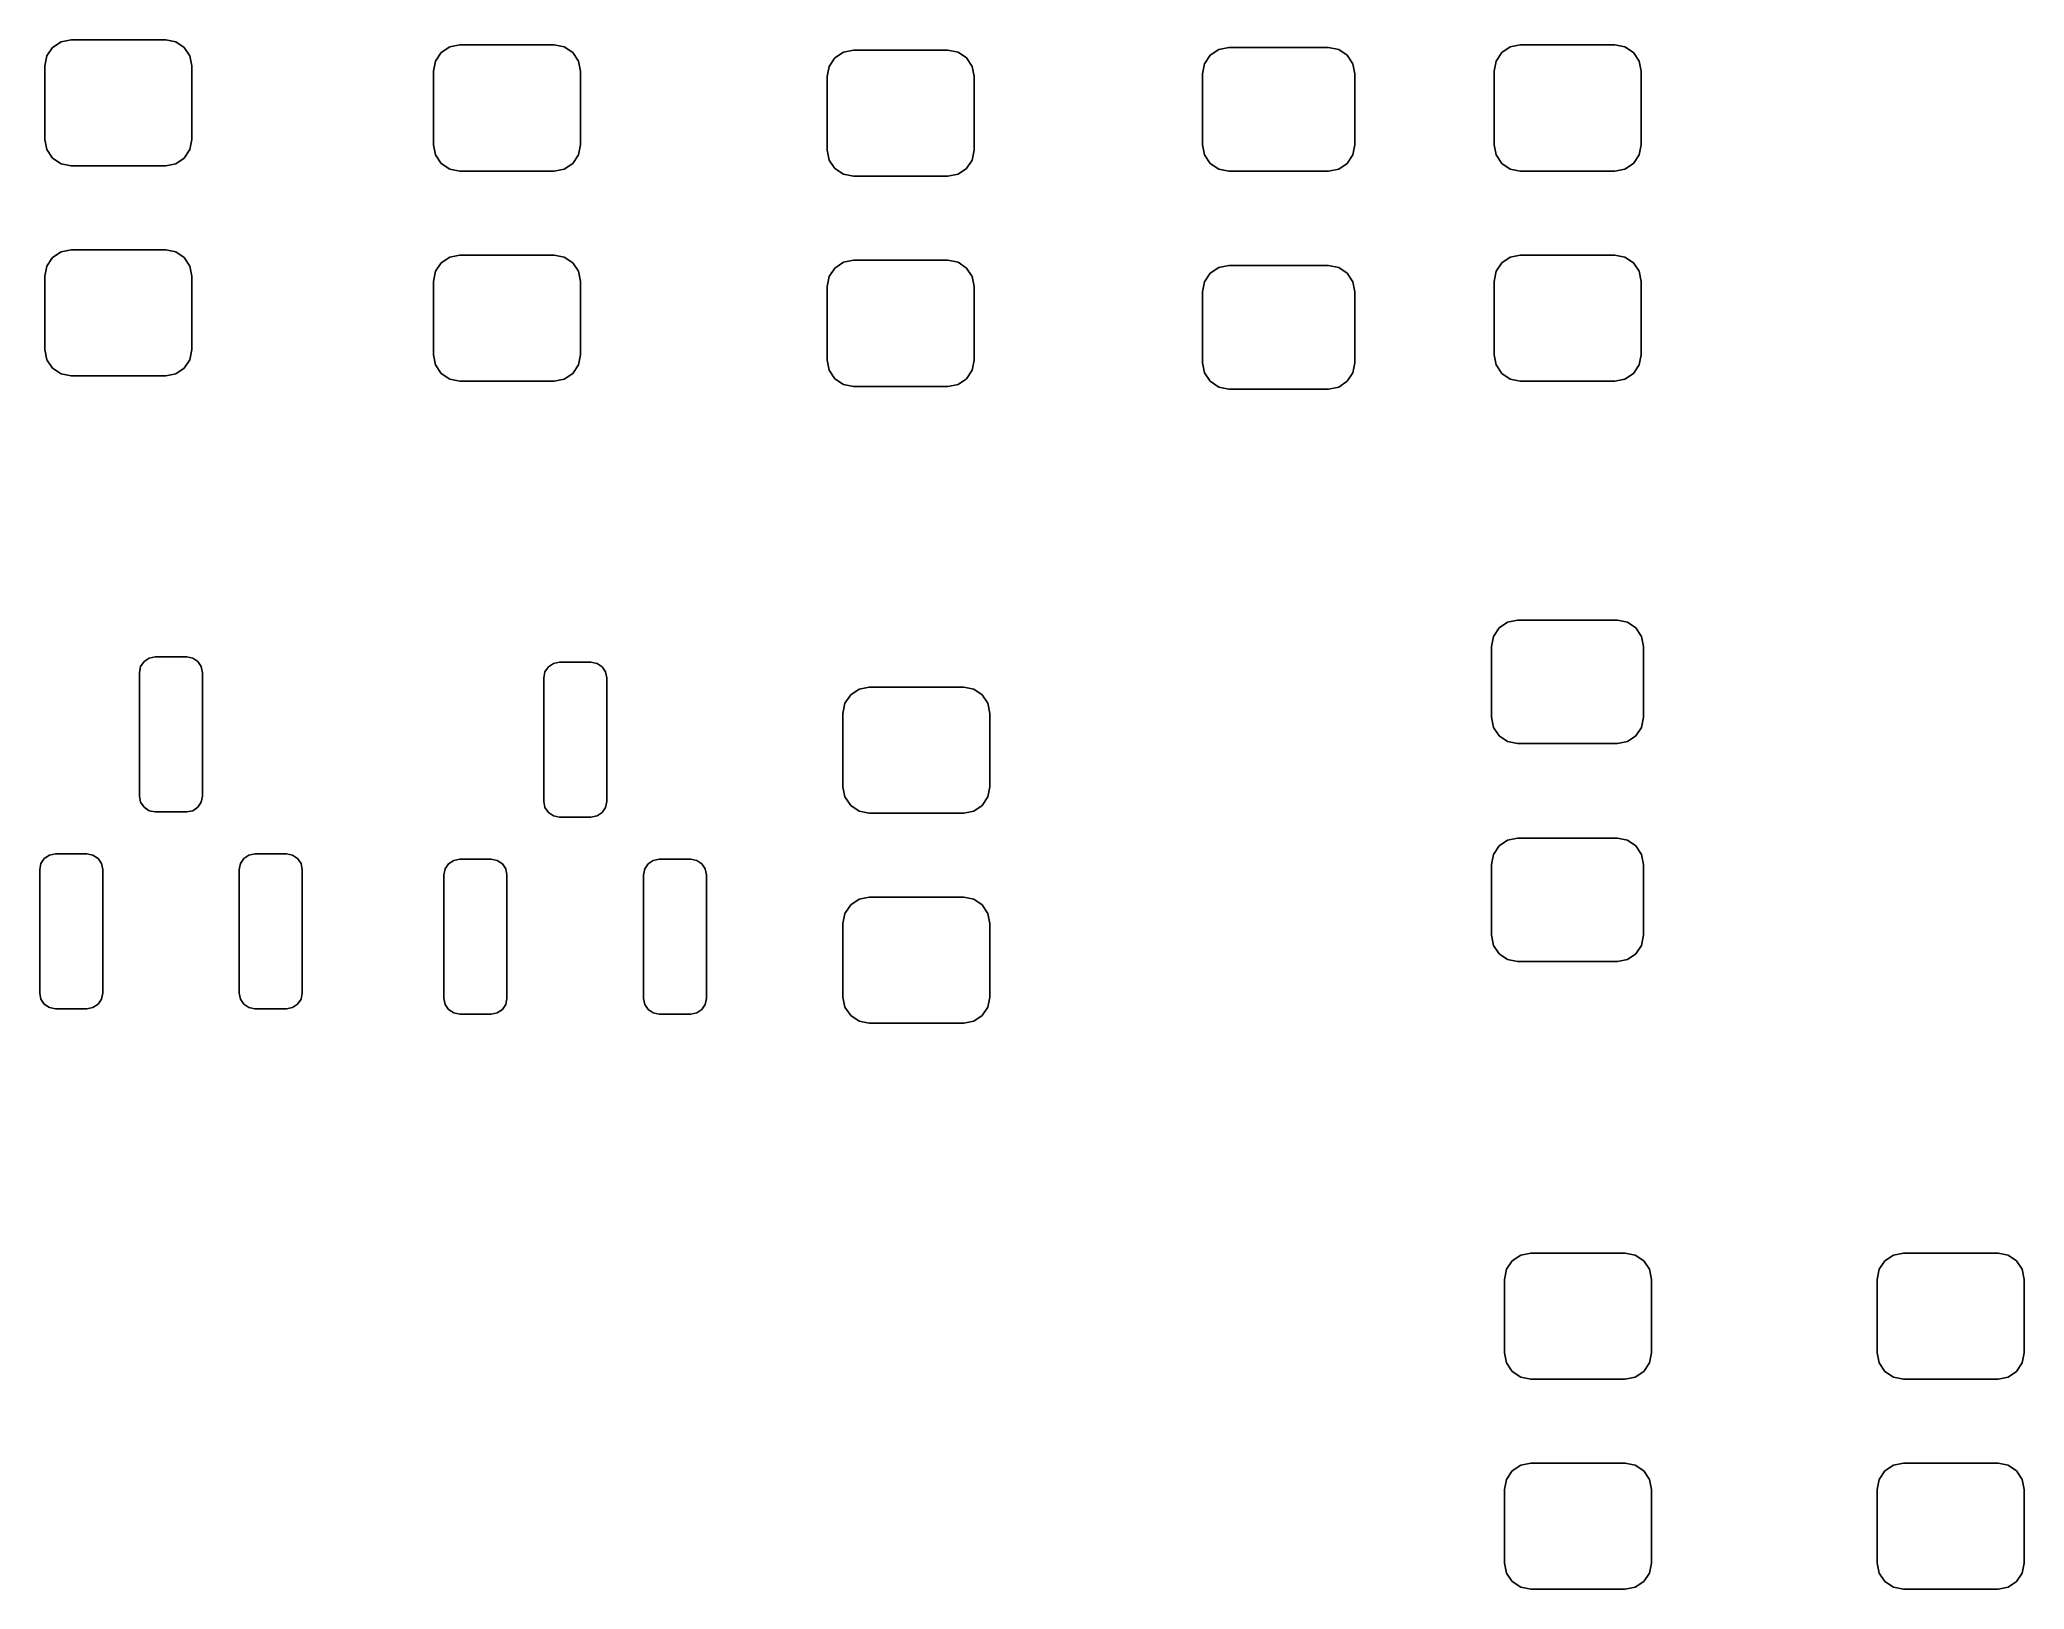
# Model space of a CAD drawing. Extents: x 134.3 to 153.2, y -94 to -79.2.
import ezdxf

# ---------------------------------------------------------------- set-up
doc = ezdxf.new("R2010")
doc.units = 0
doc.layers.add('BLACK', color=7, linetype='CONTINUOUS')

msp = doc.modelspace()

# ---------------------------------------------------------------- linework, layer by layer
at = {"layer": 'BLACK', "linetype": 'CONTINUOUS'}
for p, q in [((134.36903, -79.404329), (134.423223, -79.323223)), ((134.423223, -79.323223), (134.504329, -79.26903)), ((134.504329, -79.26903), (134.6, -79.25)), ((134.6, -79.25), (135.5, -79.25)), ((135.5, -79.25), (135.595671, -79.26903)), ((135.595671, -79.26903), (135.676777, -79.323223)), ((135.676777, -79.323223), (135.73097, -79.404329)), ((138.06903, -79.454329), (138.123223, -79.373223)), ((138.123223, -79.373223), (138.204329, -79.31903)), ((138.204329, -79.31903), (138.3, -79.3)), ((138.3, -79.3), (139.2, -79.3)), ((139.2, -79.3), (139.295671, -79.31903)), ((139.295671, -79.31903), (139.376777, -79.373223)), ((139.376777, -79.373223), (139.43097, -79.454329)), ((141.873223, -79.423223), (141.954329, -79.36903)), ((141.954329, -79.36903), (142.05, -79.35)), ((142.05, -79.35), (142.95, -79.35)), ((142.95, -79.35), (143.045671, -79.36903)), ((143.045671, -79.36903), (143.126777, -79.423223)), ((145.448223, -79.398223), (145.529329, -79.34403)), ((145.529329, -79.34403), (145.625, -79.325)), ((145.625, -79.325), (146.575, -79.325)), ((146.575, -79.325), (146.670671, -79.34403)), ((146.670671, -79.34403), (146.751777, -79.398223)), ((148.16903, -79.454329), (148.223223, -79.373223)), ((148.223223, -79.373223), (148.304329, -79.31903)), ((148.304329, -79.31903), (148.4, -79.3)), ((148.4, -79.3), (149.3, -79.3)), ((149.3, -79.3), (149.395671, -79.31903)), ((149.395671, -79.31903), (149.476777, -79.373223)), ((149.476777, -79.373223), (149.53097, -79.454329)), ((134.35, -79.5), (134.36903, -79.404329)), ((134.35, -80.2), (134.35, -79.5)), ((135.73097, -79.404329), (135.75, -79.5)), ((135.75, -79.5), (135.75, -80.2)), ((138.05, -79.55), (138.06903, -79.454329)), ((138.05, -80.25), (138.05, -79.55)), ((139.43097, -79.454329), (139.45, -79.55)), ((139.45, -79.55), (139.45, -80.25)), ((141.8, -79.6), (141.81903, -79.504329)), ((141.81903, -79.504329), (141.873223, -79.423223)), ((143.126777, -79.423223), (143.18097, -79.504329)), ((143.18097, -79.504329), (143.2, -79.6)), ((145.375, -79.575), (145.39403, -79.479329)), ((145.39403, -79.479329), (145.448223, -79.398223)), ((146.751777, -79.398223), (146.80597, -79.479329)), ((146.80597, -79.479329), (146.825, -79.575)), ((148.15, -79.55), (148.16903, -79.454329)), ((148.15, -80.25), (148.15, -79.55)), ((149.53097, -79.454329), (149.55, -79.55)), ((149.55, -79.55), (149.55, -80.25)), ((141.8, -80.3), (141.8, -79.6)), ((143.2, -79.6), (143.2, -80.3)), ((145.375, -80.25), (145.375, -79.575)), ((146.825, -79.575), (146.825, -80.25)), ((134.36903, -80.295671), (134.35, -80.2)), ((134.423223, -80.376777), (134.36903, -80.295671)), ((135.73097, -80.295671), (135.676777, -80.376777)), ((135.75, -80.2), (135.73097, -80.295671)), ((138.06903, -80.345671), (138.05, -80.25)), ((139.45, -80.25), (139.43097, -80.345671)), ((141.81903, -80.395671), (141.8, -80.3)), ((143.2, -80.3), (143.18097, -80.395671)), ((145.39403, -80.345671), (145.375, -80.25)), ((146.825, -80.25), (146.80597, -80.345671)), ((148.16903, -80.345671), (148.15, -80.25)), ((149.55, -80.25), (149.53097, -80.345671)), ((134.504329, -80.43097), (134.423223, -80.376777)), ((134.6, -80.45), (134.504329, -80.43097)), ((135.5, -80.45), (134.6, -80.45)), ((135.595671, -80.43097), (135.5, -80.45)), ((135.676777, -80.376777), (135.595671, -80.43097)), ((138.123223, -80.426777), (138.06903, -80.345671)), ((138.204329, -80.48097), (138.123223, -80.426777)), ((138.3, -80.5), (138.204329, -80.48097)), ((139.2, -80.5), (138.3, -80.5)), ((139.295671, -80.48097), (139.2, -80.5)), ((139.376777, -80.426777), (139.295671, -80.48097)), ((139.43097, -80.345671), (139.376777, -80.426777)), ((141.873223, -80.476777), (141.81903, -80.395671)), ((141.954329, -80.53097), (141.873223, -80.476777)), ((143.126777, -80.476777), (143.045671, -80.53097)), ((143.18097, -80.395671), (143.126777, -80.476777)), ((145.448223, -80.426777), (145.39403, -80.345671)), ((145.529329, -80.48097), (145.448223, -80.426777)), ((145.625, -80.5), (145.529329, -80.48097)), ((146.575, -80.5), (145.625, -80.5)), ((146.670671, -80.48097), (146.575, -80.5)), ((146.751777, -80.426777), (146.670671, -80.48097)), ((146.80597, -80.345671), (146.751777, -80.426777)), ((148.223223, -80.426777), (148.16903, -80.345671)), ((148.304329, -80.48097), (148.223223, -80.426777)), ((148.4, -80.5), (148.304329, -80.48097)), ((149.3, -80.5), (148.4, -80.5)), ((149.395671, -80.48097), (149.3, -80.5)), ((149.476777, -80.426777), (149.395671, -80.48097)), ((149.53097, -80.345671), (149.476777, -80.426777)), ((142.05, -80.55), (141.954329, -80.53097)), ((142.95, -80.55), (142.05, -80.55)), ((143.045671, -80.53097), (142.95, -80.55)), ((134.423223, -81.323223), (134.504329, -81.26903)), ((134.504329, -81.26903), (134.6, -81.25)), ((134.6, -81.25), (135.5, -81.25)), ((135.5, -81.25), (135.595671, -81.26903)), ((135.595671, -81.26903), (135.676777, -81.323223)), ((134.35, -81.5), (134.36903, -81.404329)), ((134.36903, -81.404329), (134.423223, -81.323223)), ((135.676777, -81.323223), (135.73097, -81.404329)), ((135.73097, -81.404329), (135.75, -81.5)), ((138.05, -81.55), (138.06903, -81.454329)), ((138.06903, -81.454329), (138.123223, -81.373223)), ((138.123223, -81.373223), (138.204329, -81.31903)), ((138.204329, -81.31903), (138.3, -81.3)), ((138.3, -81.3), (139.2, -81.3)), ((139.2, -81.3), (139.295671, -81.31903)), ((139.295671, -81.31903), (139.376777, -81.373223)), ((139.376777, -81.373223), (139.43097, -81.454329)), ((139.43097, -81.454329), (139.45, -81.55)), ((141.81903, -81.504329), (141.873223, -81.423223)), ((141.873223, -81.423223), (141.954329, -81.36903)), ((141.954329, -81.36903), (142.05, -81.35)), ((142.05, -81.35), (142.95, -81.35)), ((142.95, -81.35), (143.045671, -81.36903)), ((143.045671, -81.36903), (143.126777, -81.423223)), ((143.126777, -81.423223), (143.18097, -81.504329)), ((145.448223, -81.473223), (145.529329, -81.41903)), ((145.529329, -81.41903), (145.625, -81.4)), ((145.625, -81.4), (146.575, -81.4)), ((146.575, -81.4), (146.670671, -81.41903)), ((146.670671, -81.41903), (146.751777, -81.473223)), ((148.15, -81.55), (148.16903, -81.454329)), ((148.16903, -81.454329), (148.223223, -81.373223)), ((148.223223, -81.373223), (148.304329, -81.31903)), ((148.304329, -81.31903), (148.4, -81.3)), ((148.4, -81.3), (149.3, -81.3)), ((149.3, -81.3), (149.395671, -81.31903)), ((149.395671, -81.31903), (149.476777, -81.373223)), ((149.476777, -81.373223), (149.53097, -81.454329)), ((149.53097, -81.454329), (149.55, -81.55)), ((134.35, -82.2), (134.35, -81.5)), ((135.75, -81.5), (135.75, -82.2)), ((138.05, -82.25), (138.05, -81.55)), ((139.45, -81.55), (139.45, -82.25)), ((141.8, -81.6), (141.81903, -81.504329)), ((141.8, -82.3), (141.8, -81.6)), ((143.18097, -81.504329), (143.2, -81.6)), ((143.2, -81.6), (143.2, -82.3)), ((145.375, -81.65), (145.39403, -81.554329)), ((145.39403, -81.554329), (145.448223, -81.473223)), ((146.751777, -81.473223), (146.80597, -81.554329)), ((146.80597, -81.554329), (146.825, -81.65)), ((148.15, -82.25), (148.15, -81.55)), ((149.55, -81.55), (149.55, -82.25)), ((145.375, -82.325), (145.375, -81.65)), ((146.825, -81.65), (146.825, -82.325)), ((134.36903, -82.295671), (134.35, -82.2)), ((135.75, -82.2), (135.73097, -82.295671)), ((134.423223, -82.376777), (134.36903, -82.295671)), ((134.504329, -82.43097), (134.423223, -82.376777)), ((135.676777, -82.376777), (135.595671, -82.43097)), ((135.73097, -82.295671), (135.676777, -82.376777)), ((138.06903, -82.345671), (138.05, -82.25)), ((138.123223, -82.426777), (138.06903, -82.345671)), ((139.43097, -82.345671), (139.376777, -82.426777)), ((139.45, -82.25), (139.43097, -82.345671)), ((141.81903, -82.395671), (141.8, -82.3)), ((141.873223, -82.476777), (141.81903, -82.395671)), ((143.18097, -82.395671), (143.126777, -82.476777)), ((143.2, -82.3), (143.18097, -82.395671)), ((145.39403, -82.420671), (145.375, -82.325)), ((146.825, -82.325), (146.80597, -82.420671)), ((148.16903, -82.345671), (148.15, -82.25)), ((148.223223, -82.426777), (148.16903, -82.345671)), ((149.53097, -82.345671), (149.476777, -82.426777)), ((149.55, -82.25), (149.53097, -82.345671)), ((134.6, -82.45), (134.504329, -82.43097)), ((135.5, -82.45), (134.6, -82.45)), ((135.595671, -82.43097), (135.5, -82.45)), ((138.204329, -82.48097), (138.123223, -82.426777)), ((138.3, -82.5), (138.204329, -82.48097)), ((139.2, -82.5), (138.3, -82.5)), ((139.295671, -82.48097), (139.2, -82.5)), ((139.376777, -82.426777), (139.295671, -82.48097)), ((141.954329, -82.53097), (141.873223, -82.476777)), ((142.05, -82.55), (141.954329, -82.53097)), ((142.95, -82.55), (142.05, -82.55)), ((143.045671, -82.53097), (142.95, -82.55)), ((143.126777, -82.476777), (143.045671, -82.53097)), ((145.448223, -82.501777), (145.39403, -82.420671)), ((145.529329, -82.55597), (145.448223, -82.501777)), ((145.625, -82.575), (145.529329, -82.55597)), ((146.575, -82.575), (145.625, -82.575)), ((146.670671, -82.55597), (146.575, -82.575)), ((146.751777, -82.501777), (146.670671, -82.55597)), ((146.80597, -82.420671), (146.751777, -82.501777)), ((148.304329, -82.48097), (148.223223, -82.426777)), ((148.4, -82.5), (148.304329, -82.48097)), ((149.3, -82.5), (148.4, -82.5)), ((149.395671, -82.48097), (149.3, -82.5)), ((149.476777, -82.426777), (149.395671, -82.48097)), ((148.14403, -84.929329), (148.198223, -84.848223)), ((148.198223, -84.848223), (148.279329, -84.79403)), ((148.279329, -84.79403), (148.375, -84.775)), ((148.375, -84.775), (149.325, -84.775)), ((149.325, -84.775), (149.420671, -84.79403)), ((149.420671, -84.79403), (149.501777, -84.848223)), ((149.501777, -84.848223), (149.55597, -84.929329)), ((148.125, -85.025), (148.14403, -84.929329)), ((148.125, -85.7), (148.125, -85.025)), ((149.55597, -84.929329), (149.575, -85.025)), ((149.575, -85.025), (149.575, -85.7)), ((135.25, -85.275), (135.261418, -85.217597)), ((135.261418, -85.217597), (135.293934, -85.168934)), ((135.293934, -85.168934), (135.342597, -85.136418)), ((135.342597, -85.136418), (135.4, -85.125)), ((135.4, -85.125), (135.7, -85.125)), ((135.7, -85.125), (135.757403, -85.136418)), ((135.757403, -85.136418), (135.806066, -85.168934)), ((135.806066, -85.168934), (135.838582, -85.217597)), ((135.838582, -85.217597), (135.85, -85.275)), ((139.111418, -85.267597), (139.143934, -85.218934)), ((139.143934, -85.218934), (139.192597, -85.186418)), ((139.192597, -85.186418), (139.25, -85.175)), ((139.25, -85.175), (139.55, -85.175)), ((139.55, -85.175), (139.607403, -85.186418)), ((139.607403, -85.186418), (139.656066, -85.218934)), ((139.656066, -85.218934), (139.688582, -85.267597)), ((135.25, -86.45), (135.25, -85.275)), ((135.85, -85.275), (135.85, -86.45)), ((139.1, -85.325), (139.111418, -85.267597)), ((139.1, -86.5), (139.1, -85.325)), ((139.688582, -85.267597), (139.7, -85.325)), ((139.7, -85.325), (139.7, -86.5)), ((142.104329, -85.43153), (142.2, -85.4125)), ((142.2, -85.4125), (143.1, -85.4125)), ((143.1, -85.4125), (143.195671, -85.43153)), ((141.95, -85.6625), (141.96903, -85.566829)), ((141.96903, -85.566829), (142.023223, -85.485723)), ((142.023223, -85.485723), (142.104329, -85.43153)), ((143.195671, -85.43153), (143.276777, -85.485723)), ((143.276777, -85.485723), (143.33097, -85.566829)), ((143.33097, -85.566829), (143.35, -85.6625)), ((141.95, -86.3625), (141.95, -85.6625)), ((143.35, -85.6625), (143.35, -86.3625)), ((148.14403, -85.795671), (148.125, -85.7)), ((148.198223, -85.876777), (148.14403, -85.795671)), ((149.55597, -85.795671), (149.501777, -85.876777)), ((149.575, -85.7), (149.55597, -85.795671)), ((148.279329, -85.93097), (148.198223, -85.876777)), ((148.375, -85.95), (148.279329, -85.93097)), ((149.325, -85.95), (148.375, -85.95)), ((149.420671, -85.93097), (149.325, -85.95)), ((149.501777, -85.876777), (149.420671, -85.93097)), ((141.96903, -86.458171), (141.95, -86.3625)), ((143.35, -86.3625), (143.33097, -86.458171)), ((135.261418, -86.507403), (135.25, -86.45)), ((135.293934, -86.556066), (135.261418, -86.507403)), ((135.342597, -86.588582), (135.293934, -86.556066)), ((135.806066, -86.556066), (135.757403, -86.588582)), ((135.838582, -86.507403), (135.806066, -86.556066)), ((135.85, -86.45), (135.838582, -86.507403)), ((139.111418, -86.557403), (139.1, -86.5)), ((139.143934, -86.606066), (139.111418, -86.557403)), ((139.688582, -86.557403), (139.656066, -86.606066)), ((139.7, -86.5), (139.688582, -86.557403)), ((142.023223, -86.539277), (141.96903, -86.458171)), ((142.104329, -86.59347), (142.023223, -86.539277)), ((143.276777, -86.539277), (143.195671, -86.59347)), ((143.33097, -86.458171), (143.276777, -86.539277)), ((135.4, -86.6), (135.342597, -86.588582)), ((135.7, -86.6), (135.4, -86.6)), ((135.757403, -86.588582), (135.7, -86.6)), ((139.192597, -86.638582), (139.143934, -86.606066)), ((139.25, -86.65), (139.192597, -86.638582)), ((139.55, -86.65), (139.25, -86.65)), ((139.607403, -86.638582), (139.55, -86.65)), ((139.656066, -86.606066), (139.607403, -86.638582)), ((142.2, -86.6125), (142.104329, -86.59347)), ((143.1, -86.6125), (142.2, -86.6125)), ((143.195671, -86.59347), (143.1, -86.6125)), ((148.14403, -87.004329), (148.198223, -86.923223)), ((148.198223, -86.923223), (148.279329, -86.86903)), ((148.279329, -86.86903), (148.375, -86.85)), ((148.375, -86.85), (149.325, -86.85)), ((149.325, -86.85), (149.420671, -86.86903)), ((149.420671, -86.86903), (149.501777, -86.923223)), ((149.501777, -86.923223), (149.55597, -87.004329)), ((134.3, -87.15), (134.311418, -87.092597)), ((134.311418, -87.092597), (134.343934, -87.043934)), ((134.343934, -87.043934), (134.392597, -87.011418)), ((134.392597, -87.011418), (134.45, -87)), ((134.45, -87), (134.75, -87)), ((134.75, -87), (134.807403, -87.011418)), ((134.807403, -87.011418), (134.856066, -87.043934)), ((134.856066, -87.043934), (134.888582, -87.092597)), ((134.888582, -87.092597), (134.9, -87.15)), ((136.2, -87.15), (136.211418, -87.092597)), ((136.211418, -87.092597), (136.243934, -87.043934)), ((136.243934, -87.043934), (136.292597, -87.011418)), ((136.292597, -87.011418), (136.35, -87)), ((136.35, -87), (136.65, -87)), ((136.65, -87), (136.707403, -87.011418)), ((136.707403, -87.011418), (136.756066, -87.043934)), ((136.756066, -87.043934), (136.788582, -87.092597)), ((136.788582, -87.092597), (136.8, -87.15)), ((138.161418, -87.142597), (138.193934, -87.093934)), ((138.193934, -87.093934), (138.242597, -87.061418)), ((138.242597, -87.061418), (138.3, -87.05)), ((138.3, -87.05), (138.6, -87.05)), ((138.6, -87.05), (138.657403, -87.061418)), ((138.657403, -87.061418), (138.706066, -87.093934)), ((138.706066, -87.093934), (138.738582, -87.142597)), ((140.061418, -87.142597), (140.093934, -87.093934)), ((140.093934, -87.093934), (140.142597, -87.061418)), ((140.142597, -87.061418), (140.2, -87.05)), ((140.2, -87.05), (140.5, -87.05)), ((140.5, -87.05), (140.557403, -87.061418)), ((140.557403, -87.061418), (140.606066, -87.093934)), ((140.606066, -87.093934), (140.638582, -87.142597)), ((148.125, -87.1), (148.14403, -87.004329)), ((148.125, -87.775), (148.125, -87.1)), ((149.55597, -87.004329), (149.575, -87.1)), ((149.575, -87.1), (149.575, -87.775)), ((134.3, -88.325), (134.3, -87.15)), ((134.9, -87.15), (134.9, -88.325)), ((136.2, -88.325), (136.2, -87.15)), ((136.8, -87.15), (136.8, -88.325)), ((138.15, -87.2), (138.161418, -87.142597)), ((138.15, -88.375), (138.15, -87.2)), ((138.738582, -87.142597), (138.75, -87.2)), ((138.75, -87.2), (138.75, -88.375)), ((140.05, -87.2), (140.061418, -87.142597)), ((140.05, -88.375), (140.05, -87.2)), ((140.638582, -87.142597), (140.65, -87.2)), ((140.65, -87.2), (140.65, -88.375)), ((141.96903, -87.566829), (142.023223, -87.485723)), ((142.023223, -87.485723), (142.104329, -87.43153)), ((142.104329, -87.43153), (142.2, -87.4125)), ((142.2, -87.4125), (143.1, -87.4125)), ((143.1, -87.4125), (143.195671, -87.43153)), ((143.195671, -87.43153), (143.276777, -87.485723)), ((143.276777, -87.485723), (143.33097, -87.566829)), ((141.95, -87.6625), (141.96903, -87.566829)), ((141.95, -88.3625), (141.95, -87.6625)), ((143.33097, -87.566829), (143.35, -87.6625)), ((143.35, -87.6625), (143.35, -88.3625)), ((148.14403, -87.870671), (148.125, -87.775)), ((148.198223, -87.951777), (148.14403, -87.870671)), ((149.55597, -87.870671), (149.501777, -87.951777)), ((149.575, -87.775), (149.55597, -87.870671)), ((148.279329, -88.00597), (148.198223, -87.951777)), ((148.375, -88.025), (148.279329, -88.00597)), ((149.325, -88.025), (148.375, -88.025)), ((149.420671, -88.00597), (149.325, -88.025)), ((149.501777, -87.951777), (149.420671, -88.00597)), ((134.311418, -88.382403), (134.3, -88.325)), ((134.343934, -88.431066), (134.311418, -88.382403)), ((134.392597, -88.463582), (134.343934, -88.431066)), ((134.856066, -88.431066), (134.807403, -88.463582)), ((134.888582, -88.382403), (134.856066, -88.431066)), ((134.9, -88.325), (134.888582, -88.382403)), ((136.211418, -88.382403), (136.2, -88.325)), ((136.243934, -88.431066), (136.211418, -88.382403)), ((136.292597, -88.463582), (136.243934, -88.431066)), ((136.756066, -88.431066), (136.707403, -88.463582)), ((136.788582, -88.382403), (136.756066, -88.431066)), ((136.8, -88.325), (136.788582, -88.382403)), ((138.161418, -88.432403), (138.15, -88.375)), ((138.193934, -88.481066), (138.161418, -88.432403)), ((138.738582, -88.432403), (138.706066, -88.481066)), ((138.75, -88.375), (138.738582, -88.432403)), ((140.061418, -88.432403), (140.05, -88.375)), ((140.093934, -88.481066), (140.061418, -88.432403)), ((140.638582, -88.432403), (140.606066, -88.481066)), ((140.65, -88.375), (140.638582, -88.432403)), ((141.96903, -88.458171), (141.95, -88.3625)), ((143.35, -88.3625), (143.33097, -88.458171)), ((134.45, -88.475), (134.392597, -88.463582)), ((134.75, -88.475), (134.45, -88.475)), ((134.807403, -88.463582), (134.75, -88.475)), ((136.35, -88.475), (136.292597, -88.463582)), ((136.65, -88.475), (136.35, -88.475)), ((136.707403, -88.463582), (136.65, -88.475)), ((138.242597, -88.513582), (138.193934, -88.481066)), ((138.3, -88.525), (138.242597, -88.513582)), ((138.6, -88.525), (138.3, -88.525)), ((138.657403, -88.513582), (138.6, -88.525)), ((138.706066, -88.481066), (138.657403, -88.513582)), ((140.142597, -88.513582), (140.093934, -88.481066)), ((140.2, -88.525), (140.142597, -88.513582)), ((140.5, -88.525), (140.2, -88.525)), ((140.557403, -88.513582), (140.5, -88.525)), ((140.606066, -88.481066), (140.557403, -88.513582)), ((142.023223, -88.539277), (141.96903, -88.458171)), ((142.104329, -88.59347), (142.023223, -88.539277)), ((142.2, -88.6125), (142.104329, -88.59347)), ((143.1, -88.6125), (142.2, -88.6125)), ((143.195671, -88.59347), (143.1, -88.6125)), ((143.276777, -88.539277), (143.195671, -88.59347)), ((143.33097, -88.458171), (143.276777, -88.539277)), ((148.26903, -90.954329), (148.323223, -90.873223)), ((148.323223, -90.873223), (148.404329, -90.81903)), ((148.404329, -90.81903), (148.5, -90.8)), ((148.5, -90.8), (149.4, -90.8)), ((149.4, -90.8), (149.495671, -90.81903)), ((149.495671, -90.81903), (149.576777, -90.873223)), ((149.576777, -90.873223), (149.63097, -90.954329)), ((151.81903, -90.954329), (151.873223, -90.873223)), ((151.873223, -90.873223), (151.954329, -90.81903)), ((151.954329, -90.81903), (152.05, -90.8)), ((152.05, -90.8), (152.95, -90.8)), ((152.95, -90.8), (153.045671, -90.81903)), ((153.045671, -90.81903), (153.126777, -90.873223)), ((153.126777, -90.873223), (153.18097, -90.954329)), ((148.25, -91.05), (148.26903, -90.954329)), ((148.25, -91.75), (148.25, -91.05)), ((149.63097, -90.954329), (149.65, -91.05)), ((149.65, -91.05), (149.65, -91.75)), ((151.8, -91.05), (151.81903, -90.954329)), ((151.8, -91.75), (151.8, -91.05)), ((153.18097, -90.954329), (153.2, -91.05)), ((153.2, -91.05), (153.2, -91.75)), ((148.26903, -91.845671), (148.25, -91.75)), ((148.323223, -91.926777), (148.26903, -91.845671)), ((149.63097, -91.845671), (149.576777, -91.926777)), ((149.65, -91.75), (149.63097, -91.845671)), ((151.81903, -91.845671), (151.8, -91.75)), ((151.873223, -91.926777), (151.81903, -91.845671)), ((153.18097, -91.845671), (153.126777, -91.926777)), ((153.2, -91.75), (153.18097, -91.845671)), ((148.404329, -91.98097), (148.323223, -91.926777)), ((148.5, -92), (148.404329, -91.98097)), ((149.4, -92), (148.5, -92)), ((149.495671, -91.98097), (149.4, -92)), ((149.576777, -91.926777), (149.495671, -91.98097)), ((151.954329, -91.98097), (151.873223, -91.926777)), ((152.05, -92), (151.954329, -91.98097)), ((152.95, -92), (152.05, -92)), ((153.045671, -91.98097), (152.95, -92)), ((153.126777, -91.926777), (153.045671, -91.98097)), ((148.25, -93.05), (148.26903, -92.954329)), ((148.26903, -92.954329), (148.323223, -92.873223)), ((148.323223, -92.873223), (148.404329, -92.81903)), ((148.404329, -92.81903), (148.5, -92.8)), ((148.5, -92.8), (149.4, -92.8)), ((149.4, -92.8), (149.495671, -92.81903)), ((149.495671, -92.81903), (149.576777, -92.873223)), ((149.576777, -92.873223), (149.63097, -92.954329)), ((149.63097, -92.954329), (149.65, -93.05)), ((151.8, -93.05), (151.81903, -92.954329)), ((151.81903, -92.954329), (151.873223, -92.873223)), ((151.873223, -92.873223), (151.954329, -92.81903)), ((151.954329, -92.81903), (152.05, -92.8)), ((152.05, -92.8), (152.95, -92.8)), ((152.95, -92.8), (153.045671, -92.81903)), ((153.045671, -92.81903), (153.126777, -92.873223)), ((153.126777, -92.873223), (153.18097, -92.954329)), ((153.18097, -92.954329), (153.2, -93.05)), ((148.25, -93.75), (148.25, -93.05)), ((149.65, -93.05), (149.65, -93.75)), ((151.8, -93.75), (151.8, -93.05)), ((153.2, -93.05), (153.2, -93.75)), ((148.26903, -93.845671), (148.25, -93.75)), ((148.323223, -93.926777), (148.26903, -93.845671)), ((148.404329, -93.98097), (148.323223, -93.926777)), ((149.576777, -93.926777), (149.495671, -93.98097)), ((149.63097, -93.845671), (149.576777, -93.926777)), ((149.65, -93.75), (149.63097, -93.845671)), ((151.81903, -93.845671), (151.8, -93.75)), ((151.873223, -93.926777), (151.81903, -93.845671)), ((151.954329, -93.98097), (151.873223, -93.926777)), ((153.126777, -93.926777), (153.045671, -93.98097)), ((153.18097, -93.845671), (153.126777, -93.926777)), ((153.2, -93.75), (153.18097, -93.845671)), ((148.5, -94), (148.404329, -93.98097)), ((149.4, -94), (148.5, -94)), ((149.495671, -93.98097), (149.4, -94)), ((152.05, -94), (151.954329, -93.98097)), ((152.95, -94), (152.05, -94)), ((153.045671, -93.98097), (152.95, -94))]:
    msp.add_line(p, q, dxfattribs=at)

doc.saveas('drawing.dxf')
